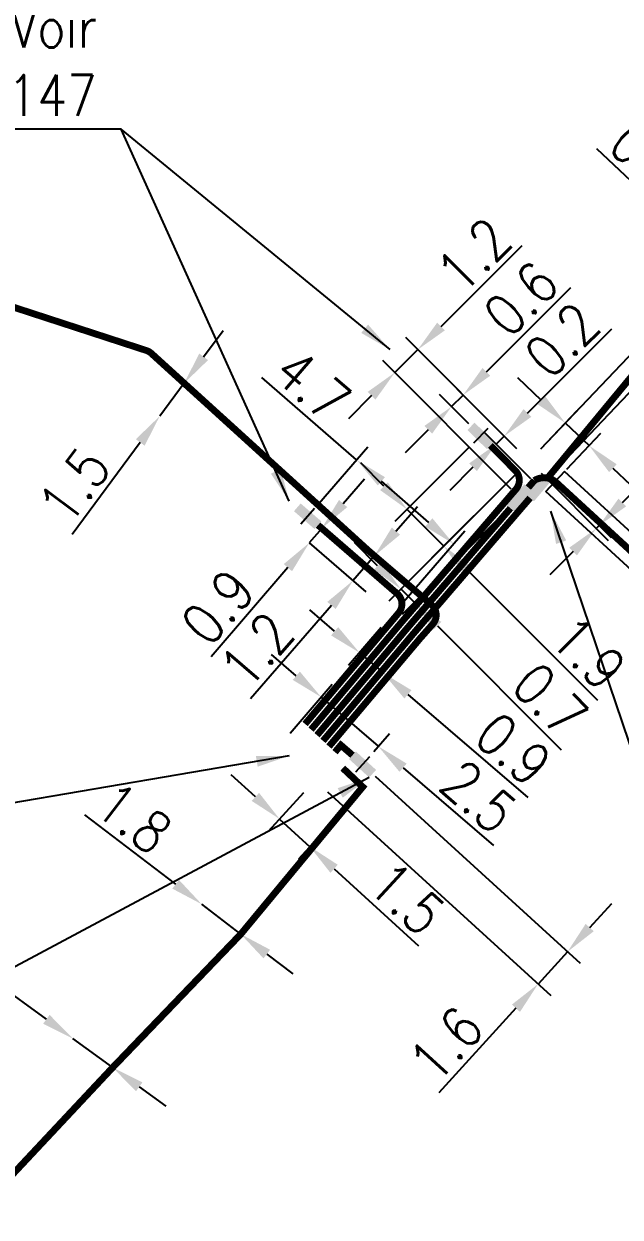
# Model space of a CAD drawing. Header units: millimetres. Extents: x 80000 to 81010, y 144000 to 145002.
# Drawn here: x 80734.91 to 80756.72, y 144583.45 to 144627.12 of the extents above; entities that cross this region are included whole.
import ezdxf
from ezdxf.enums import TextEntityAlignment as Align

# ---------------------------------------------------------------- set-up
doc = ezdxf.new("R2010")
doc.units = ezdxf.units.MM
doc.header["$PDMODE"] = 34
doc.linetypes.add('B_ST_AL', pattern=[2000, 1000, 1000])
doc.layers.get('0').update_dxf_attribs({"linetype": 'CONTINUOUS'})
doc.layers.get('Defpoints').update_dxf_attribs({"linetype": 'CONTINUOUS'})
for name, color, linetype in [('B_100', 3, 'CONTINUOUS'), ('B_300', 7, 'CONTINUOUS'), ('B_400', 7, 'CONTINUOUS')]:
    doc.layers.add(name, color=color, linetype=linetype)
doc.styles.add('M_ROMANS', font='ROMANS.shx', dxfattribs={"width": 0.75})
doc.styles.get("Standard").update_dxf_attribs({"font": 'romans.shx', "width": 0.85})
doc.dimstyles.get("Standard").update_dxf_attribs({"dimtxt": 1.5, "dimasz": 1.2, "dimexe": 0.625, "dimexo": 0.625, "dimgap": 0.25, "dimtad": 1, "dimdec": 1, "dimzin": 0, "dimdsep": 46, "dimtxsty": 'Standard', "dimcen": -0.5, "dimadec": 0, "dimazin": 0, "dimtfac": 1, "dimtdec": 1, "dimtmove": 0, "dimatfit": 3, "dimfxl": 0, "dimtolj": 1, "dimtzin": 0, "dimarcsym": 0})

# ---------------------------------------------------------------- blocks, each defined once
blk = doc.blocks.new('*D823')
at = {"layer": 'B_100', "color": 0, "linetype": 'Continuous', "lineweight": -2, "transparency": 16777216}
for p, q in [((80746.28, 144604.89), (80745.37, 144605.673)), ((80747.978, 144605.023), (80746.781, 144603.633)), ((80747.189, 144604.107), (80748.052, 144603.364)), ((80748.842, 144604.283), (80747.644, 144602.89)), ((80748.961, 144602.581), (80753.348, 144598.803))]:
    blk.add_line(p, q, dxfattribs=at)
at = {"layer": 'B_100', "color": 0, "linetype": 'Continuous', "transparency": 16777216}
for points in [[(80746.41, 144605.042), (80746.149, 144604.738), (80747.189, 144604.107)], [(80749.091, 144602.733), (80748.83, 144602.429), (80748.052, 144603.364)]]:
    blk.add_solid(points, dxfattribs=at)
at = {"layer": 'Defpoints', "color": 0, "linetype": 'Continuous', "transparency": 16777216}
for p in [(80748.386, 144605.497), (80749.25, 144604.756), (80747.189, 144604.107)]:
    blk.add_point(p, dxfattribs=at)
at = {"layer": 'B_100', "color": 0, "linetype": 'Continuous', "transparency": 16777216, "insert": (80752.822, 144600.576), "char_height": 1.5, "attachment_point": 5, "rotation": 319.2662}
blk.add_mtext('\\A1;0.9', dxfattribs=at)
blk = doc.blocks.new('*D824')
at = {"layer": 'B_300', "color": 0, "linetype": 'Continuous', "lineweight": -2, "transparency": 16777216}
for p, q in [((80746.589, 144609.565), (80747.373, 144610.474)), ((80745.806, 144608.655), (80745.352, 144608.127)), ((80745.765, 144608.691), (80746.28, 144608.248)), ((80744.569, 144607.218), (80741.756, 144603.952))]:
    blk.add_line(p, q, dxfattribs=at)
at = {"layer": 'B_300', "color": 0, "linetype": 'Continuous', "transparency": 16777216}
for points in [[(80746.438, 144609.695), (80746.741, 144609.434), (80745.806, 144608.655)], [(80744.417, 144607.349), (80744.72, 144607.088), (80745.352, 144608.127)]]:
    blk.add_solid(points, dxfattribs=at)
at = {"layer": 'Defpoints', "color": 0, "linetype": 'Continuous', "transparency": 16777216}
for p in [(80745.291, 144609.099), (80745.352, 144608.127), (80745.352, 144608.127)]:
    blk.add_point(p, dxfattribs=at)
at = {"layer": 'B_300', "color": 0, "linetype": 'Continuous', "transparency": 16777216, "insert": (80742.013, 144605.783), "char_height": 1.5, "attachment_point": 5, "rotation": 49.2662}
blk.add_mtext('\\A1;0.9', dxfattribs=at)
blk = doc.blocks.new('*D825')
at = {"layer": 'B_100', "color": 0, "linetype": 'Continuous', "lineweight": -2, "transparency": 16777216}
for p, q in [((80748.522, 144608.556), (80749.308, 144609.462)), ((80745.352, 144608.127), (80747.422, 144606.333)), ((80747.736, 144607.649), (80746.95, 144606.742)), ((80747.986, 144607.432), (80748.208, 144607.239)), ((80746.164, 144605.835), (80743.202, 144602.419))]:
    blk.add_line(p, q, dxfattribs=at)
at = {"layer": 'B_100', "color": 0, "linetype": 'Continuous', "transparency": 16777216}
for points in [[(80748.371, 144608.687), (80748.673, 144608.425), (80747.736, 144607.649)], [(80746.012, 144605.966), (80746.315, 144605.704), (80746.95, 144606.742)]]:
    blk.add_solid(points, dxfattribs=at)
at = {"layer": 'Defpoints', "color": 0, "linetype": 'Continuous', "transparency": 16777216}
for p in [(80744.879, 144608.537), (80747.513, 144607.842), (80746.95, 144606.742)]:
    blk.add_point(p, dxfattribs=at)
at = {"layer": 'B_100', "color": 0, "linetype": 'Continuous', "transparency": 16777216, "insert": (80743.426, 144604.204), "char_height": 1.5, "attachment_point": 5, "rotation": 49.0788}
blk.add_mtext('\\A1;1.2', dxfattribs=at)
blk = doc.blocks.new('*D826')
at = {"layer": 'B_300', "color": 0, "linetype": 'Continuous', "lineweight": -2, "transparency": 16777216}
for p, q in [((80751.83, 144614.383), (80754.926, 144617.47)), ((80750.754, 144613.764), (80751.422, 144613.094)), ((80751.184, 144612.483), (80750.115, 144613.555)), ((80750.556, 144613.113), (80750.981, 144613.536)), ((80749.706, 144612.265), (80748.857, 144611.418))]:
    blk.add_line(p, q, dxfattribs=at)
at = {"layer": 'B_300', "color": 0, "linetype": 'Continuous', "transparency": 16777216}
for points in [[(80751.689, 144614.525), (80751.972, 144614.242), (80750.981, 144613.536)], [(80749.565, 144612.407), (80749.847, 144612.124), (80750.556, 144613.113)]]:
    blk.add_solid(points, dxfattribs=at)
at = {"layer": 'Defpoints', "color": 0, "linetype": 'Continuous', "transparency": 16777216}
for p in [(80750.313, 144614.206), (80750.981, 144613.536), (80751.625, 144612.04)]:
    blk.add_point(p, dxfattribs=at)
at = {"layer": 'B_300', "color": 0, "linetype": 'Continuous', "transparency": 16777216, "insert": (80753.097, 144617.059), "char_height": 1.5, "attachment_point": 5, "rotation": 44.9186}
blk.add_mtext('\\A1;0.6', dxfattribs=at)
blk = doc.blocks.new('*D827')
at = {"layer": 'B_100', "color": 0, "linetype": 'Continuous', "lineweight": -2, "transparency": 16777216}
for p, q in [((80741.487, 144614.934), (80742.202, 144615.898)), ((80740.773, 144613.969), (80739.88, 144612.764)), ((80739.166, 144611.8), (80736.672, 144608.434))]:
    blk.add_line(p, q, dxfattribs=at)
at = {"layer": 'B_100', "color": 0, "linetype": 'Continuous', "transparency": 16777216}
for points in [[(80741.327, 144615.053), (80741.648, 144614.815), (80740.773, 144613.969)], [(80739.005, 144611.919), (80739.327, 144611.681), (80739.88, 144612.764)]]:
    blk.add_solid(points, dxfattribs=at)
at = {"layer": 'Defpoints', "color": 0, "linetype": 'Continuous', "transparency": 16777216}
for p in [(80740.773, 144613.969), (80739.88, 144612.764), (80739.88, 144612.764)]:
    blk.add_point(p, dxfattribs=at)
at = {"layer": 'B_100', "color": 0, "linetype": 'Continuous', "transparency": 16777216, "insert": (80736.758, 144610.23), "char_height": 1.5, "attachment_point": 5, "rotation": 53.4664}
blk.add_mtext('\\A1;1.5', dxfattribs=at)
blk = doc.blocks.new('*D842')
at = {"layer": 'B_300', "color": 0, "linetype": 'Continuous', "lineweight": -2, "transparency": 16777216}
for p, q in [((80750.173, 144616.046), (80753.14, 144619.004)), ((80752.951, 144611.561), (80748.882, 144615.641)), ((80748.483, 144614.36), (80749.323, 144615.198)), ((80752.738, 144610.093), (80748.041, 144614.803)), ((80747.633, 144613.513), (80746.783, 144612.665))]:
    blk.add_line(p, q, dxfattribs=at)
at = {"layer": 'B_300', "color": 0, "linetype": 'Continuous', "transparency": 16777216}
for points in [[(80750.032, 144616.187), (80750.314, 144615.904), (80749.323, 144615.198)], [(80747.492, 144613.654), (80747.774, 144613.371), (80748.483, 144614.36)]]:
    blk.add_solid(points, dxfattribs=at)
at = {"layer": 'Defpoints', "color": 0, "linetype": 'Continuous', "transparency": 16777216}
for p in [(80749.323, 144615.198), (80753.392, 144611.118), (80753.179, 144609.65)]:
    blk.add_point(p, dxfattribs=at)
at = {"layer": 'B_300', "color": 0, "linetype": 'Continuous', "transparency": 16777216, "insert": (80751.375, 144618.656), "char_height": 1.5, "attachment_point": 5, "rotation": 44.9186}
blk.add_mtext('\\A1;1.2', dxfattribs=at)
blk = doc.blocks.new('*D843')
at = {"layer": 'B_300', "color": 0, "linetype": 'Continuous', "lineweight": -2, "transparency": 16777216}
for p, q in [((80752.949, 144610.677), (80748.256, 144605.997)), ((80752.595, 144609.331), (80748.752, 144605.5)), ((80747.852, 144607.288), (80747.004, 144608.138)), ((80748.699, 144606.438), (80749.195, 144605.941)), ((80750.042, 144605.091), (80754.573, 144600.548))]:
    blk.add_line(p, q, dxfattribs=at)
at = {"layer": 'B_300', "color": 0, "linetype": 'Continuous', "transparency": 16777216}
for points in [[(80747.993, 144607.429), (80747.71, 144607.147), (80748.699, 144606.438)], [(80750.184, 144605.232), (80749.901, 144604.95), (80749.195, 144605.941)]]:
    blk.add_solid(points, dxfattribs=at)
at = {"layer": 'Defpoints', "color": 0, "linetype": 'Continuous', "transparency": 16777216}
for p in [(80753.392, 144611.118), (80753.037, 144609.772), (80748.699, 144606.438)]:
    blk.add_point(p, dxfattribs=at)
at = {"layer": 'B_300', "color": 0, "linetype": 'Continuous', "transparency": 16777216, "insert": (80754.161, 144602.377), "char_height": 1.5, "attachment_point": 5, "rotation": 314.9186}
blk.add_mtext('\\A1;0.7', dxfattribs=at)
blk = doc.blocks.new('*D844')
at = {"layer": 'B_300', "color": 0, "linetype": 'Continuous', "lineweight": -2, "transparency": 16777216}
for p, q in [((80753.332, 144612.878), (80756.427, 144615.964)), ((80752.951, 144611.561), (80752.041, 144612.473)), ((80753.454, 144610.472), (80751.749, 144612.182)), ((80752.19, 144611.739), (80752.482, 144612.03)), ((80751.341, 144610.892), (80750.491, 144610.045))]:
    blk.add_line(p, q, dxfattribs=at)
at = {"layer": 'B_300', "color": 0, "linetype": 'Continuous', "transparency": 16777216}
for points in [[(80753.191, 144613.019), (80753.473, 144612.736), (80752.482, 144612.03)], [(80751.199, 144611.034), (80751.482, 144610.75), (80752.19, 144611.739)]]:
    blk.add_solid(points, dxfattribs=at)
at = {"layer": 'Defpoints', "color": 0, "linetype": 'Continuous', "transparency": 16777216}
for p in [(80752.482, 144612.03), (80753.392, 144611.118), (80753.896, 144610.029)]:
    blk.add_point(p, dxfattribs=at)
at = {"layer": 'B_300', "color": 0, "linetype": 'Continuous', "transparency": 16777216, "insert": (80754.598, 144615.553), "char_height": 1.5, "attachment_point": 5, "rotation": 44.9186}
blk.add_mtext('\\A1;0.2', dxfattribs=at)
blk = doc.blocks.new('B_300_04')
at = {"color": 0, "linetype": 'Continuous'}
blk.add_line((0, 0.75), (0, -0.75), dxfattribs=at)
blk.add_solid([(-1, 0.375), (-1, -0.375), (1, 0.375), (1, -0.375)], dxfattribs=at)
at = {"color": 0, "linetype": 'Continuous', "style": 'M_ROMANS', "width": 0.75, "flags": 3}
for tag, p in [('DEF_LEG', (0, -4.25)), ('DEF_COUP', (0, -6.75)), ('DEF_TYPE', (0, -9.25))]:
    blk.add_attdef(tag, text='', height=1.2, dxfattribs=at).set_placement(p, align=Align.MIDDLE)
blk = doc.blocks.new('B_300_03')
at = {"color": 0, "linetype": 'Continuous'}
blk.add_solid([(-1, 0.75), (-1, 0), (1, 0.75), (1, 0)], dxfattribs=at)
at = {"color": 0, "linetype": 'Continuous', "style": 'M_ROMANS', "width": 0.75, "flags": 3}
for tag, p in [('DEF_LEG', (0, -4.25)), ('DEF_COUP', (0, -6.75)), ('DEF_TYPE', (0, -9.25))]:
    blk.add_attdef(tag, text='', height=1.2, dxfattribs=at).set_placement(p, align=Align.MIDDLE)
blk = doc.blocks.new('*D845')
at = {"layer": 'B_300', "color": 0, "linetype": 'Continuous', "lineweight": -2, "transparency": 16777216}
for p, q in [((80759.41, 144619.191), (80755.877, 144622.55)), ((80753.823, 144611.571), (80760.711, 144618.817)), ((80754.184, 144610.598), (80761.386, 144618.175)), ((80760.956, 144617.722), (80760.28, 144618.364)), ((80761.825, 144616.895), (80762.695, 144616.069))]:
    blk.add_line(p, q, dxfattribs=at)
at = {"layer": 'B_300', "color": 0, "linetype": 'Continuous', "transparency": 16777216}
for points in [[(80759.548, 144619.336), (80759.273, 144619.046), (80760.28, 144618.364)], [(80761.963, 144617.04), (80761.688, 144616.75), (80760.956, 144617.722)]]:
    blk.add_solid(points, dxfattribs=at)
at = {"layer": 'Defpoints', "color": 0, "linetype": 'Continuous', "transparency": 16777216}
for p in [(80760.28, 144618.364), (80753.392, 144611.118), (80753.753, 144610.145)]:
    blk.add_point(p, dxfattribs=at)
at = {"layer": 'B_300', "color": 0, "linetype": 'Continuous', "transparency": 16777216, "insert": (80757.715, 144622.182), "char_height": 1.5, "attachment_point": 5, "rotation": 316.4518}
blk.add_mtext('\\A1;0.8', dxfattribs=at)
blk = doc.blocks.new('*D846')
at = {"layer": 'B_300', "color": 0, "linetype": 'Continuous', "lineweight": -2, "transparency": 16777216}
for p, q in [((80751.182, 144611.599), (80748.486, 144608.91)), ((80748.081, 144610.201), (80747.234, 144611.051)), ((80752.949, 144610.677), (80749.828, 144607.564)), ((80748.928, 144609.352), (80750.271, 144608.005)), ((80751.118, 144607.156), (80755.896, 144602.364))]:
    blk.add_line(p, q, dxfattribs=at)
at = {"layer": 'B_300', "color": 0, "linetype": 'Continuous', "transparency": 16777216}
for points in [[(80748.223, 144610.342), (80747.939, 144610.06), (80748.928, 144609.352)], [(80751.26, 144607.297), (80750.976, 144607.014), (80750.271, 144608.005)]]:
    blk.add_solid(points, dxfattribs=at)
at = {"layer": 'Defpoints', "color": 0, "linetype": 'Continuous', "transparency": 16777216}
for p in [(80751.625, 144612.04), (80753.392, 144611.118), (80750.271, 144608.005)]:
    blk.add_point(p, dxfattribs=at)
at = {"layer": 'B_300', "color": 0, "linetype": 'Continuous', "transparency": 16777216, "insert": (80755.57, 144604.107), "char_height": 1.5, "attachment_point": 5, "rotation": 314.9186}
blk.add_mtext('\\A1;1.9', dxfattribs=at)
blk = doc.blocks.new('*D847')
at = {"layer": 'B_300', "color": 0, "linetype": 'Continuous', "lineweight": -2, "transparency": 16777216}
for p, q in [((80747.762, 144599.593), (80755.263, 144592.739)), ((80746.022, 144599.015), (80754.184, 144591.558)), ((80755.611, 144594.046), (80756.42, 144594.932)), ((80754.801, 144593.161), (80753.722, 144591.979)), ((80752.913, 144591.094), (80750.087, 144588.001))]:
    blk.add_line(p, q, dxfattribs=at)
at = {"layer": 'B_300', "color": 0, "linetype": 'Continuous', "transparency": 16777216}
for points in [[(80755.463, 144594.181), (80755.759, 144593.912), (80754.801, 144593.161)], [(80752.765, 144591.228), (80753.06, 144590.959), (80753.722, 144591.979)]]:
    blk.add_solid(points, dxfattribs=at)
at = {"layer": 'Defpoints', "color": 0, "linetype": 'Continuous', "transparency": 16777216}
for p in [(80747.3, 144600.015), (80745.561, 144599.437), (80753.722, 144591.979)]:
    blk.add_point(p, dxfattribs=at)
at = {"layer": 'B_300', "color": 0, "linetype": 'Continuous', "transparency": 16777216, "insert": (80750.357, 144589.779), "char_height": 1.5, "attachment_point": 5, "rotation": 47.5816}
blk.add_mtext('\\A1;1.6', dxfattribs=at)
blk = doc.blocks.new('*D848')
at = {"layer": 'B_300', "color": 0, "linetype": 'Continuous', "lineweight": -2, "transparency": 16777216}
for p, q in [((80744.877, 144603.262), (80743.968, 144604.045)), ((80744.648, 144601.156), (80746.194, 144602.952)), ((80745.787, 144602.479), (80747.874, 144600.681)), ((80747.708, 144600.488), (80748.282, 144601.154)), ((80748.783, 144599.898), (80752.096, 144597.045))]:
    blk.add_line(p, q, dxfattribs=at)
at = {"layer": 'B_300', "color": 0, "linetype": 'Continuous', "transparency": 16777216}
for points in [[(80745.008, 144603.413), (80744.747, 144603.11), (80745.787, 144602.479)], [(80748.914, 144600.049), (80748.653, 144599.746), (80747.874, 144600.681)]]:
    blk.add_solid(points, dxfattribs=at)
at = {"layer": 'Defpoints', "color": 0, "linetype": 'Continuous', "transparency": 16777216}
for p in [(80745.787, 144602.479), (80744.24, 144600.683), (80747.3, 144600.015)]:
    blk.add_point(p, dxfattribs=at)
at = {"layer": 'B_300', "color": 0, "linetype": 'Continuous', "transparency": 16777216, "insert": (80751.547, 144598.838), "char_height": 1.5, "attachment_point": 5, "rotation": 319.2662}
blk.add_mtext('\\A1;2.5', dxfattribs=at)
blk = doc.blocks.new('*D849')
at = {"layer": 'B_300', "color": 0, "linetype": 'Continuous', "lineweight": -2, "transparency": 16777216}
for p, q in [((80747.082, 144611.165), (80743.613, 144614.172)), ((80745.701, 144609.571), (80747.492, 144611.637)), ((80749.725, 144608.874), (80747.989, 144610.379)), ((80748.795, 144605.969), (80751.041, 144608.56))]:
    blk.add_line(p, q, dxfattribs=at)
at = {"layer": 'B_300', "color": 0, "linetype": 'Continuous', "transparency": 16777216}
for points in [[(80748.12, 144610.53), (80747.858, 144610.227), (80747.082, 144611.165)], [(80749.856, 144609.025), (80749.594, 144608.723), (80750.632, 144608.088)]]:
    blk.add_solid(points, dxfattribs=at)
at = {"layer": 'Defpoints', "color": 0, "linetype": 'Continuous', "transparency": 16777216}
for p in [(80745.291, 144609.099), (80750.632, 144608.088), (80748.386, 144605.497)]:
    blk.add_point(p, dxfattribs=at)
at = {"layer": 'B_300', "color": 0, "linetype": 'Continuous', "transparency": 16777216, "insert": (80745.466, 144613.889), "char_height": 1.5, "attachment_point": 5, "rotation": 319.0788}
blk.add_mtext('\\A1;4.7', dxfattribs=at)
blk = doc.blocks.new('*D1267')
at = {"layer": 'B_100', "color": 0, "linetype": 'Continuous', "lineweight": -2, "transparency": 16777216}
for p, q in [((80735.733, 144590.689), (80731.136, 144594.033)), ((80738.158, 144588.924), (80736.703, 144589.983)), ((80739.129, 144588.218), (80740.099, 144587.512))]:
    blk.add_line(p, q, dxfattribs=at)
at = {"layer": 'B_100', "color": 0, "linetype": 'Continuous', "transparency": 16777216}
for points in [[(80735.85, 144590.851), (80735.615, 144590.527), (80736.703, 144589.983)], [(80739.246, 144588.38), (80739.011, 144588.056), (80738.158, 144588.924)]]:
    blk.add_solid(points, dxfattribs=at)
at = {"layer": 'Defpoints', "color": 0, "linetype": 'Continuous', "transparency": 16777216}
for p in [(80736.703, 144589.983), (80736.703, 144589.983), (80738.158, 144588.924)]:
    blk.add_point(p, dxfattribs=at)
at = {"layer": 'B_100', "color": 0, "linetype": 'Continuous', "transparency": 16777216, "insert": (80732.933, 144593.962), "char_height": 1.5, "attachment_point": 5, "rotation": 323.9627}
blk.add_mtext('\\A1;1.8', dxfattribs=at)
blk = doc.blocks.new('*D1268')
at = {"layer": 'B_100', "color": 0, "linetype": 'Continuous', "lineweight": -2, "transparency": 16777216}
for p, q in [((80740.463, 144595.63), (80737.137, 144598.177)), ((80742.845, 144593.806), (80741.416, 144594.9)), ((80743.798, 144593.076), (80744.751, 144592.347))]:
    blk.add_line(p, q, dxfattribs=at)
at = {"layer": 'B_100', "color": 0, "linetype": 'Continuous', "transparency": 16777216}
for points in [[(80740.585, 144595.789), (80740.342, 144595.471), (80741.416, 144594.9)], [(80743.919, 144593.235), (80743.676, 144592.918), (80742.845, 144593.806)]]:
    blk.add_solid(points, dxfattribs=at)
at = {"layer": 'Defpoints', "color": 0, "linetype": 'Continuous', "transparency": 16777216}
for p in [(80741.416, 144594.9), (80741.416, 144594.9), (80742.845, 144593.806)]:
    blk.add_point(p, dxfattribs=at)
at = {"layer": 'B_100', "color": 0, "linetype": 'Continuous', "transparency": 16777216, "insert": (80738.932, 144598.062), "char_height": 1.5, "attachment_point": 5, "rotation": 322.5569}
blk.add_mtext('\\A1;1.8', dxfattribs=at)
blk = doc.blocks.new('*D1269')
at = {"layer": 'B_100', "color": 0, "linetype": 'Continuous', "lineweight": -2, "transparency": 16777216}
for p, q in [((80743.379, 144598.828), (80742.494, 144599.638)), ((80745.139, 144598.975), (80743.844, 144597.557)), ((80744.265, 144598.019), (80745.373, 144597.007)), ((80746.247, 144597.964), (80744.951, 144596.546)), ((80746.259, 144596.198), (80749.351, 144593.372))]:
    blk.add_line(p, q, dxfattribs=at)
at = {"layer": 'B_100', "color": 0, "linetype": 'Continuous', "transparency": 16777216}
for points in [[(80743.514, 144598.976), (80743.245, 144598.681), (80744.265, 144598.019)], [(80746.394, 144596.345), (80746.124, 144596.05), (80745.373, 144597.007)]]:
    blk.add_solid(points, dxfattribs=at)
at = {"layer": 'Defpoints', "color": 0, "linetype": 'Continuous', "transparency": 16777216}
for p in [(80745.561, 144599.437), (80746.668, 144598.425), (80744.265, 144598.019)]:
    blk.add_point(p, dxfattribs=at)
at = {"layer": 'B_100', "color": 0, "linetype": 'Continuous', "transparency": 16777216, "insert": (80748.922, 144595.118), "char_height": 1.5, "attachment_point": 5, "rotation": 317.5816}
blk.add_mtext('\\A1;1.5', dxfattribs=at)
blk = doc.blocks.new('*D1563')
at = {"layer": 'B_400', "color": 0, "linetype": 'Continuous', "lineweight": -2, "transparency": 16777216}
for p, q in [((80756.807, 144609.605), (80760.053, 144612.843)), ((80753.833, 144610.675), (80756.292, 144608.21)), ((80754.787, 144609.932), (80756.398, 144608.316)), ((80755.851, 144608.652), (80755.957, 144608.758)), ((80755.001, 144607.805), (80754.151, 144606.958))]:
    blk.add_line(p, q, dxfattribs=at)
at = {"layer": 'B_400', "color": 0, "linetype": 'Continuous', "transparency": 16777216}
for points in [[(80756.666, 144609.747), (80756.948, 144609.464), (80755.957, 144608.758)], [(80754.86, 144607.946), (80755.142, 144607.663), (80755.851, 144608.652)]]:
    blk.add_solid(points, dxfattribs=at)
at = {"layer": 'Defpoints', "color": 0, "linetype": 'Continuous', "transparency": 16777216}
for p in [(80753.392, 144611.118), (80754.346, 144610.374), (80755.851, 144608.652)]:
    blk.add_point(p, dxfattribs=at)
at = {"layer": 'B_400', "color": 0, "linetype": 'Continuous', "transparency": 16777216, "insert": (80758.353, 144612.56), "char_height": 1.5, "attachment_point": 5, "rotation": 44.9186}
blk.add_mtext('\\A1;0.1', dxfattribs=at)
blk = doc.blocks.new('*D1593')
at = {"layer": 'B_400', "color": 0, "linetype": 'Continuous', "lineweight": -2, "transparency": 16777216}
for p, q in [((80753.848, 144613.34), (80752.979, 144614.167)), ((80753.823, 144611.571), (80755.149, 144612.966)), ((80754.718, 144612.513), (80755.59, 144611.684)), ((80754.776, 144610.827), (80756.021, 144612.137)), ((80756.46, 144610.857), (80760.174, 144607.326))]:
    blk.add_line(p, q, dxfattribs=at)
at = {"layer": 'B_400', "color": 0, "linetype": 'Continuous', "transparency": 16777216}
for points in [[(80753.986, 144613.485), (80753.711, 144613.195), (80754.718, 144612.513)], [(80756.598, 144611.002), (80756.322, 144610.712), (80755.59, 144611.684)]]:
    blk.add_solid(points, dxfattribs=at)
at = {"layer": 'Defpoints', "color": 0, "linetype": 'Continuous', "transparency": 16777216}
for p in [(80754.718, 144612.513), (80753.392, 144611.118), (80754.346, 144610.374)]:
    blk.add_point(p, dxfattribs=at)
at = {"layer": 'B_400', "color": 0, "linetype": 'Continuous', "transparency": 16777216, "insert": (80759.78, 144609.081), "char_height": 1.5, "attachment_point": 5, "rotation": 316.4518}
blk.add_mtext('\\A1;1.2', dxfattribs=at)

msp = doc.modelspace()

# ---------------------------------------------------------------- linework, layer by layer
at = {"layer": 'B_100', "linetype": 'B_ST_AL', "const_width": 0.25, "flags": 128}
for points in [[(80761.118, 144642.868), (80763.508, 144640.371), (80766.249, 144636.969), (80767.288, 144635.777), (80771.484, 144630.966, -0.389876), (80771.449, 144629.613), (80771.135, 144629.29), (80771.135, 144629.29), (80771.135, 144629.29), (80771.135, 144629.29, 0.664399), (80771.135, 144629.29), (80768.577, 144626.649), (80765.486, 144623.316), (80762.396, 144619.982), (80759.016, 144616.483), (80754.086, 144610.518, -0.543928), (80754.086, 144610.518), (80754.086, 144610.518), (80754.086, 144610.518)], [(80781.097, 144619.996), (80780.363, 144620.887), (80779.619, 144621.674, 0.301061), (80776.812, 144621.65), (80774.44, 144619.072), (80770.443, 144614.728), (80760.827, 144604.909, -0.260724), (80760.375, 144604.83), (80754.346, 144610.374, 0.306488), (80753.586, 144610.41), (80753.364, 144610.151)], [(80751.981, 144611.69), (80752.892, 144610.77, -0.390917), (80752.916, 144610.092), (80748.703, 144605.193), (80745.416, 144601.292)], [(80745.673, 144608.775), (80748.569, 144606.264, -0.410045), (80748.623, 144605.564), (80745.198, 144601.498)]]:
    msp.add_lwpolyline(points, format="xyb", dxfattribs=at)
at = {"layer": 'B_100', "linetype": 'B_ST_AL', "flags": 128}
for points in [[(80746.072, 144600.673, 0.25, 0.25, 0), (80749.398, 144604.621, 0.25, 0.25, 0), (80749.869, 144605.153, 0.25, 0.25, 0.419056), (80749.821, 144605.864, 0.25, 0.25, 0), (80747.513, 144607.842, 0.25, 0.25, 0), (80740.773, 144613.969, 0.25, 0.25, 0), (80739.574, 144615.059, 0.25, 0.25, 0.106028), (80739.393, 144615.165, 0.25, 0.25, 0), (80733.45, 144617.103, 0.25, 0.25, 0), (80725.321, 144618.15, 0.25, 0.25, 0), (80721.082, 144619.309, 0.25, 0.25, 0), (80712.285, 144621.897, 0.25, 0.25, 0), (80708.158, 144623.315, 0.25, 0.25, 0), (80702.023, 144624.257, 0.25, 0.25, 0), (80691.423, 144623.994, 0.25, 0.25, 0.150647), (80691.144, 144623.9, 0.25, 0.25, 0), (80689.413, 144622.656, 0.25, 0.25, 0), (80685.915, 144619.63, 0.25, 0.25, 0), (80679.999, 144614.514, 0.25, 0.25, 0.451804), (80679.993, 144613.764, 0.25, 0.25, 0), (80681.266, 144612.621, 0, 0, 0)], [(80746.292, 144600.465, 0.25, 0.25, 0), (80746.506, 144600.723, 0.25, 0.25, 0), (80746.933, 144600.354, 0, 0, 0)]]:
    msp.add_lwpolyline(points, format="xyseb", dxfattribs=at)
at = {"layer": 'B_100', "linetype": 'B_ST_AL', "const_width": 0.25, "flags": 128}
for points in [[(80753.429, 144609.769), (80749.171, 144604.817), (80745.853, 144600.879)], [(80745.635, 144601.086), (80748.939, 144605.008), (80752.711, 144609.393), (80752.711, 144609.393)], [(80746.578, 144599.882), (80747.307, 144599.194), (80746.669, 144598.424), (80742.845, 144593.806), (80738.158, 144588.924), (80726.419, 144576.387), (80721.864, 144571.637)]]:
    msp.add_lwpolyline(points, dxfattribs=at)
at = {"layer": 'B_400', "color": 7, "linetype": 'CONTINUOUS'}
for p, q in [((80754.684, 144610.742), (80754.346, 144610.374)), ((80760.713, 144605.199), (80754.684, 144610.742)), ((80754.007, 144610.006), (80754.346, 144610.374)), ((80760.036, 144604.462), (80754.007, 144610.006))]:
    msp.add_line(p, q, dxfattribs=at)

# ---------------------------------------------------------------- block references
at = {"layer": 'B_300'}
for name, p, xscale, yscale, zscale, rotation in [('B_300_04', (80751.625, 144612.04), 0.5000000000020535, 0.5000000000020535, 0.5000000000020535, 315.4614190831403), ('B_300_03', (80753.896, 144610.029), 0.5000000000008309, 0.5000000000008309, 0.5000000000008309, 49.76657883902877), ('B_300_03', (80753.179, 144609.65), 0.5000000000001791, 0.5000000000001791, 0.5000000000001791, 49.26071050989675), ('B_300_04', (80745.291, 144609.099), 0.5000000000019447, 0.5000000000019447, 0.5000000000019447, 319.0787701129753), ('B_300_04', (80747.3, 144600.015), 0.5000000000021558, 0.5000000000021558, 0.5000000000021558, 317.5815597973764)]:
    msp.add_blockref(name, p, dxfattribs=dict(at, xscale=xscale, yscale=yscale, zscale=zscale, rotation=rotation))

# ---------------------------------------------------------------- texts
at = {"layer": 'B_300', "linetype": 'Continuous', "insert": (80737.584, 144623.754), "char_height": 1.5, "attachment_point": 9}
msp.add_mtext('\\A1;Voir\\PEL078-147', dxfattribs=at)

# ---------------------------------------------------------------- dimensions: what is measured, and where the dimension line sits
at = {"layer": 'B_100', "linetype": 'Continuous'}
for base, p1, p2, angle, picture, middle in [((80739.88, 144612.764), (80740.773, 144613.969), (80739.88, 144612.764), 53.4664, '*D827', (80737.562, 144609.635)), ((80746.95, 144606.742), (80747.513, 144607.842), (80744.879, 144608.537), 49.0788, '*D825', (80744.181, 144603.549)), ((80741.416, 144594.9), (80742.845, 144593.806), (80741.416, 144594.9), 322.5569, '*D1268', (80738.324, 144597.268)), ((80744.265, 144598.019), (80746.668, 144598.425), (80745.561, 144599.437), 317.5816, '*D1269', (80748.248, 144594.38)), ((80736.703, 144589.983), (80738.158, 144588.924), (80736.703, 144589.983), 323.9627, '*D1267', (80732.345, 144593.153))]:
    dim = msp.add_linear_dim(base=base, p1=p1, p2=p2, angle=angle, dimstyle='Standard', override={"dimfxl": 1.25}, dxfattribs=at)
    dim.commit()
    dim.dimension.update_dxf_attribs({"geometry": picture, "text_midpoint": middle, "dimtype": 160})
dim = msp.add_linear_dim(base=(80747.189, 144604.107), p1=(80749.25, 144604.756), p2=(80748.386, 144605.497), angle=319.2662, text='0.9', dimstyle='Standard', override={"dimfxl": 1.25}, dxfattribs=at)
dim.commit()
dim.dimension.update_dxf_attribs({"geometry": '*D823', "text_midpoint": (80752.169, 144599.818), "dimtype": 160})
at = {"layer": 'B_300', "linetype": 'Continuous'}
for base, p1, p2, angle, text, picture, middle in [((80760.28, 144618.364), (80753.753, 144610.145), (80753.392, 144611.118), 316.4518, '0.8', '*D845', (80757.026, 144621.457)), ((80752.482, 144612.03), (80753.896, 144610.029), (80753.392, 144611.118), 224.9186, '0.2', '*D844', (80755.305, 144614.845)), ((80745.352, 144608.127), (80745.291, 144609.099), (80745.352, 144608.127), 49.2662, '0.9', '*D824', (80742.771, 144605.13)), ((80745.787, 144602.479), (80747.3, 144600.015), (80744.24, 144600.683), 319.2662, '2.5', '*D848', (80750.894, 144598.08))]:
    dim = msp.add_linear_dim(base=base, p1=p1, p2=p2, angle=angle, text=text, dimstyle='Standard', override={"dimfxl": 1.25}, dxfattribs=at)
    dim.commit()
    dim.dimension.update_dxf_attribs({"geometry": picture, "text_midpoint": middle, "dimtype": 160})
for base, p1, p2, angle, picture, middle in [((80749.323, 144615.198), (80753.179, 144609.65), (80753.392, 144611.118), 224.9186, '*D842', (80752.081, 144617.948)), ((80750.981, 144613.536), (80751.625, 144612.04), (80750.313, 144614.206), 224.9186, '*D826', (80753.803, 144616.35)), ((80750.632, 144608.088), (80745.291, 144609.099), (80748.386, 144605.497), 139.0788, '*D849', (80744.811, 144613.133)), ((80750.271, 144608.005), (80751.625, 144612.04), (80753.392, 144611.118), 134.9186, '*D846', (80754.862, 144603.401)), ((80748.699, 144606.438), (80753.037, 144609.772), (80753.392, 144611.118), 314.9186, '*D843', (80753.453, 144601.671)), ((80753.722, 144591.979), (80747.3, 144600.015), (80745.561, 144599.437), 47.5816, '*D847', (80751.095, 144589.104))]:
    dim = msp.add_linear_dim(base=base, p1=p1, p2=p2, angle=angle, dimstyle='Standard', override={"dimfxl": 1.25}, dxfattribs=at)
    dim.commit()
    dim.dimension.update_dxf_attribs({"geometry": picture, "text_midpoint": middle, "dimtype": 160})
at = {"layer": 'B_400', "linetype": 'Continuous'}
dim = msp.add_linear_dim(base=(80754.718, 144612.513), p1=(80754.346, 144610.374), p2=(80753.392, 144611.118), angle=316.4518, dimstyle='Standard', override={"dimfxl": 1.25}, dxfattribs=at)
dim.commit()
dim.dimension.update_dxf_attribs({"geometry": '*D1593', "text_midpoint": (80759.091, 144608.356), "dimtype": 160})
dim = msp.add_linear_dim(base=(80755.8508, 144608.6522), p1=(80754.3455, 144610.3742), p2=(80753.392, 144611.118), angle=44.9186, dimstyle='Standard', dxfattribs=at)
dim.commit()
dim.dimension.update_dxf_attribs({"geometry": '*D1563', "text_midpoint": (80759.0595, 144611.8517), "dimtype": 160})

# ---------------------------------------------------------------- leaders
at = {"layer": 'B_100', "linetype": 'Continuous', "annotation_type": 0, "has_hookline": 1, "hookline_direction": 1, "text_width": 9.471}
msp.add_leader([(80744.613, 144600.331), (80731.314, 144598.06)], dimstyle='Standard', override={"dimgap": 0.25, "dimtad": 1, "dimfxl": 1.25}, dxfattribs=at)
at = {"layer": 'B_300', "linetype": 'Continuous', "annotation_type": 0, "has_hookline": 1, "hookline_direction": 1, "text_width": 10.625}
for points in [[(80744.621, 144609.647), (80738.468, 144623.27), (80737.268, 144623.27)], [(80747.543, 144599.539), (80729.991, 144590.161), (80728.791, 144590.161)]]:
    msp.add_leader(points, dimstyle='Standard', override={"dimgap": 0.25, "dimtad": 1, "dimfxl": 1.25}, dxfattribs=at)
at = {"layer": 'B_300', "linetype": 'Continuous'}
msp.add_leader([(80748.305, 144615.2), (80738.468, 144623.27)], dimstyle='Standard', override={"dimgap": 0.25, "dimtad": 1, "dimfxl": 1.25}, dxfattribs=at)
at = {"layer": 'B_400', "linetype": 'Continuous', "annotation_type": 0, "has_hookline": 1, "hookline_direction": 0, "text_width": 10.139}
msp.add_leader([(80754.182, 144609.287), (80762.89, 144583.526), (80764.09, 144583.526)], dimstyle='Standard', dxfattribs=at)

doc.saveas('drawing.dxf')
